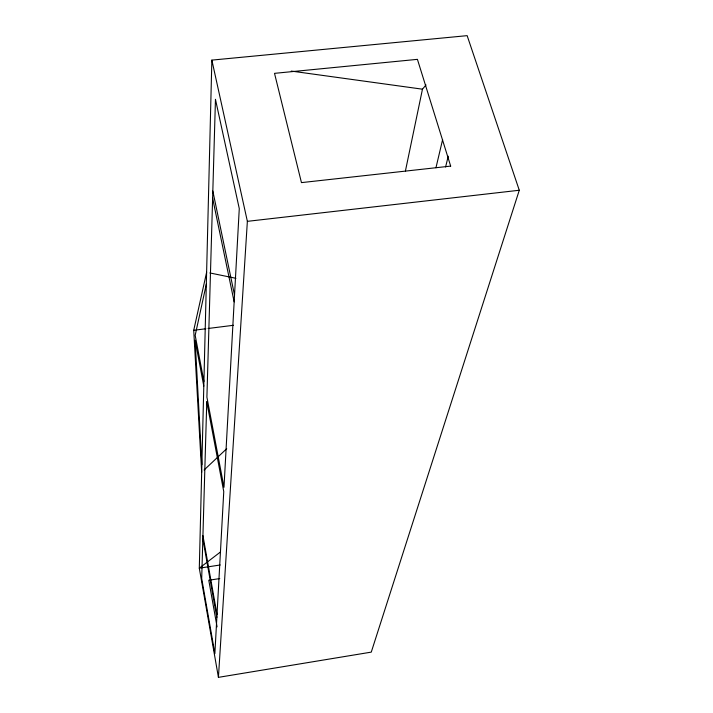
<?xml version="1.0" encoding="UTF-8"?>
<svg xmlns="http://www.w3.org/2000/svg" width="713" height="713" viewBox="0 0 713 713"><rect width="100%" height="100%" fill="white"/><g stroke="black" fill="none" stroke-linecap="round" stroke-linejoin="round"><path stroke-width="1.07" d="M211.859 60.115L199.301 568.172L218.428 677.35L371.268 652.128L519.278 190.255L467.149 35.65L211.859 60.115L247.366 221.342L218.428 677.35M405.43 170.951L422.461 89.187L426.009 84.945M206.324 284.139L195.184 335.36L203.918 381.437M201.672 472.273L193.722 330.288L206.618 272.286M435.964 167.76L442.613 139.605M445.589 167.002L448.236 156.183M204.096 469.992L226.725 448.7M220.531 551.933L199.301 568.172L220.21 564.981M219.764 578.573L208.784 580.257L217.064 626.861M193.722 330.288L205.87 328.764M208.08 328.488L233.481 325.288M247.366 221.342L519.278 190.255M291.252 71.077L422.461 89.187M209.872 272.954L235.932 278.293M212.822 191.039L234.532 295.129M212.617 198.214L234.158 301.866M203.802 386.143L195.112 340.226L201.868 464.644M202.929 535.632L217.019 614.517M202.84 538.876L216.85 617.485M206.77 401.82L201.699 578.501L214.871 653.616L223.757 491.569L206.77 401.82M215.46 99.374L206.904 397.177L223.989 487.282L239.274 208.615L215.46 99.374M450.669 166.102L301.456 182.617L274.514 73.35L417.417 59.348L450.669 166.102"/></g></svg>
